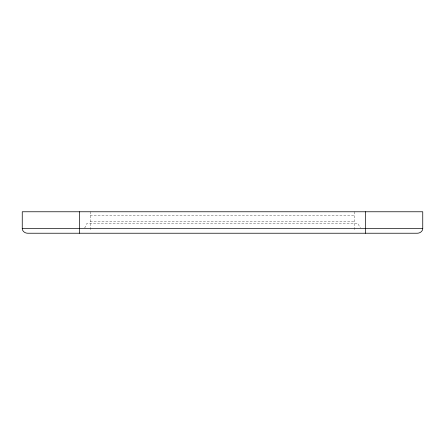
<?xml version="1.0" encoding="UTF-8"?>
<svg xmlns="http://www.w3.org/2000/svg" width="445" height="445" viewBox="0 0 445 445"><rect width="100%" height="100%" fill="white"/><g stroke="black" fill="none" stroke-linecap="round" stroke-linejoin="round"><path stroke-width="0.33" stroke-dasharray="2.23 1.67" d="M84.522 227.907L85.657 226.672L86.614 223.69L358.386 223.69L359.343 226.672L360.478 227.907M90.19 215.347L354.81 215.347M90.19 221.31L354.81 221.31M354.81 211.77L354.81 229.653M90.19 211.77L90.19 229.653"/><path stroke-width="0.67" d="M422.75 228.63C422.678 231.378 419.969 233.241 417.388 233.23L27.612 233.23C25.031 233.241 22.322 231.378 22.25 228.63L22.25 211.77L422.75 211.77L422.75 228.63L22.25 228.63M365.534 211.77L365.534 233.23M79.466 211.77L79.466 233.23"/></g></svg>
